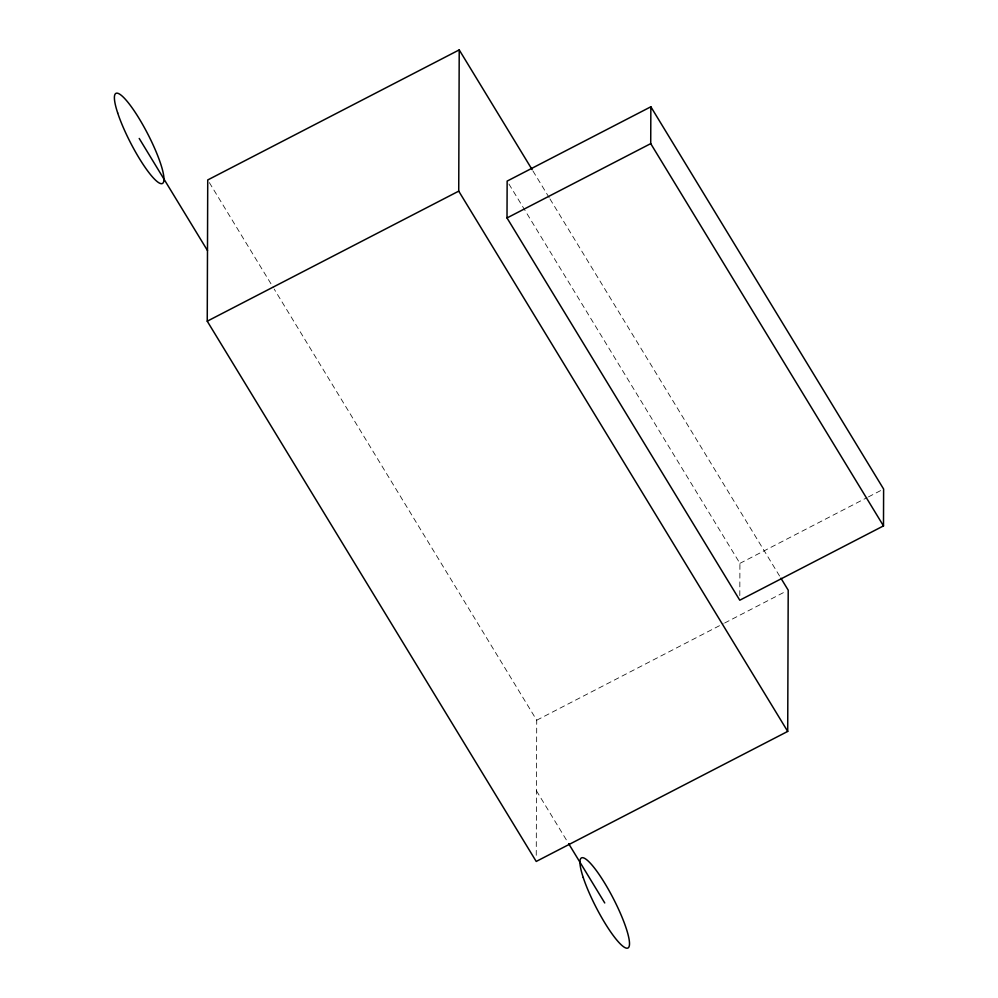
<?xml version="1.0" encoding="UTF-8"?>
<svg xmlns="http://www.w3.org/2000/svg" width="998" height="998" viewBox="0 0 998 998"><rect width="100%" height="100%" fill="white"/><g stroke="black" fill="none" stroke-linecap="round" stroke-linejoin="round"><path stroke-width="0.75" stroke-dasharray="4.99 3.74" d="M536.25 855.311L536.724 720.207L274.188 289.071M739.805 595.606L739.917 563.359L507.146 181.1M739.917 563.359L867.037 497.615M868.422 496.904L880.86 490.48M536.724 720.207L723.263 623.75M724.635 623.026L785.438 591.589M532.957 170.995L549.162 197.604M549.973 198.939L780.099 576.856M209.355 182.609L273.377 287.736M536.475 790.828L567.862 842.362"/><path stroke-width="1.5" d="M780.91 578.191L788.208 590.167L787.709 731.409L536.225 861.449L207.247 321.194L207.734 179.952L459.217 49.9L532.146 169.66M787.709 731.409L458.731 191.142L459.217 49.9M507.009 217.951L507.146 181.1L650.846 106.786L883.617 489.045L883.492 525.896L739.78 600.21L507.009 217.951L650.721 143.625L650.846 106.786M207.247 321.194L458.731 191.142M650.721 143.625L883.492 525.896M139.209 138.435L207.497 250.573M568.66 843.684L604.751 902.965M583.219 877.479A50.711 9.681 62.7 0 0 626.22 948.1A50.711 9.681 62.7 0 0 604.825 883.317A50.711 9.681 62.7 0 0 583.219 877.479M117.677 112.949A50.711 9.681 62.7 0 0 160.678 183.582A50.711 9.681 62.7 0 0 139.283 118.787A50.711 9.681 62.7 0 0 117.677 112.949"/></g></svg>
